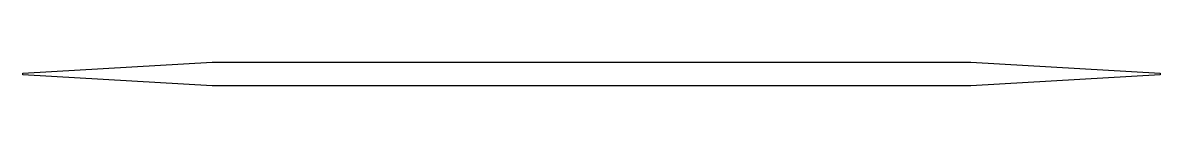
# Model space of a CAD drawing. Extents: x -20 to 100, y -1 to 1.
import ezdxf

# ---------------------------------------------------------------- set-up
doc = ezdxf.new("R2010")
doc.units = 0
doc.layers.add('L1D1', color=2, linetype='CONTINUOUS')

msp = doc.modelspace()

# ---------------------------------------------------------------- linework, layer by layer
at = {"layer": 'L1D1'}
msp.add_lwpolyline([(0, -1.25), (-20, -0.1), (-20, 0.1), (0, 1.25), (80, 1.25), (100, 0.1), (100, -0.1), (80, -1.25)], close=True, dxfattribs=at)

doc.saveas('drawing.dxf')
